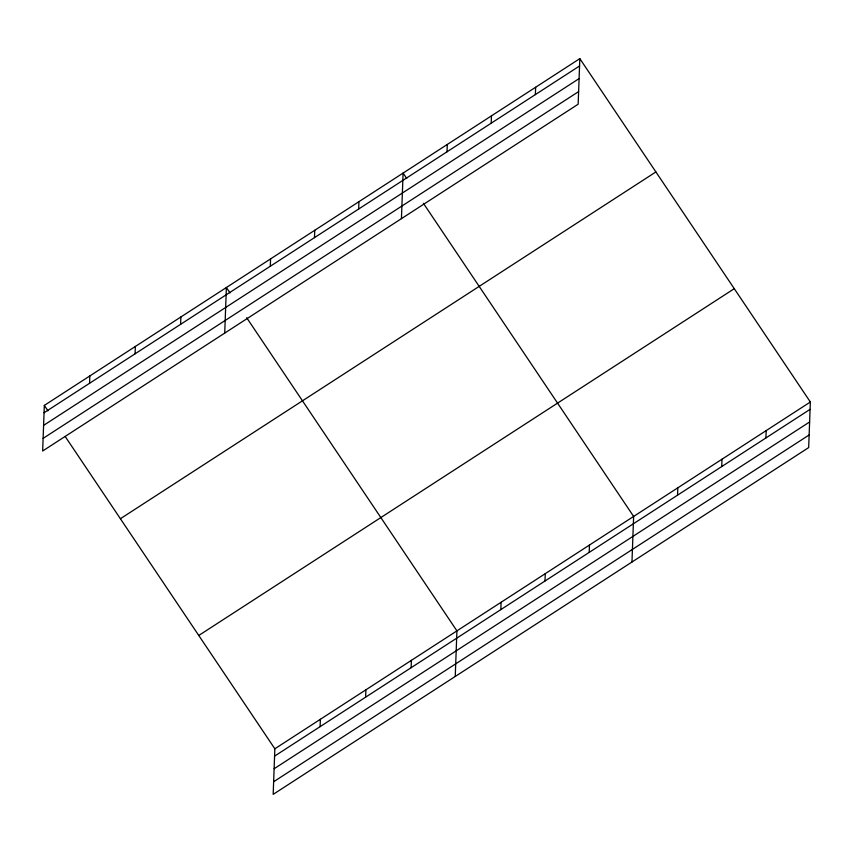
<?xml version="1.0" encoding="UTF-8"?>
<svg xmlns="http://www.w3.org/2000/svg" width="853" height="853" viewBox="0 0 853 853"><rect width="100%" height="100%" fill="white"/><g stroke="black" fill="none" stroke-linecap="round" stroke-linejoin="round"><path stroke-width="1.28" d="M44.324 405.41L42.65 451.002L578.153 104.215L579.827 58.633L44.324 405.41L47.949 410.805M89.565 383.285L89.842 375.938M135.083 353.803L135.36 346.457M180.601 324.332L180.879 316.985M224.723 333.096L226.386 287.504L230.011 292.91M270.305 266.243L270.572 258.896M65.329 436.704L274.847 748.785L273.173 794.367L808.676 447.59L810.35 401.998L579.827 58.633M314.48 237.635L314.746 230.289M320.099 726.649L320.365 719.303M358.655 209.028L358.932 201.681M365.617 697.178L365.884 689.832M401.432 218.656L403.106 173.074L406.732 178.469M411.135 667.696L411.402 660.35M447.015 151.813L447.281 144.466M455.246 676.461L456.92 630.879L246.677 317.721M491.189 123.195L491.467 115.859M500.828 609.618L501.095 602.271M535.375 94.587L535.641 87.241M545.003 581L545.28 573.653M589.188 552.392L589.455 545.046M631.966 562.02L633.63 516.438L423.397 203.291M677.549 495.177L677.815 487.831M721.723 466.57L721.99 459.223M765.898 437.962L766.175 430.616M44.057 412.756L579.55 65.98M43.588 425.38L579.091 78.604M43.108 438.378L578.611 91.602M120.401 518.72L655.893 171.943M198.77 635.474L734.273 288.687M274.847 748.785L810.35 401.998M274.581 756.131L810.083 409.344M274.122 768.745L809.614 421.968M273.642 781.743L809.145 434.966"/></g></svg>
